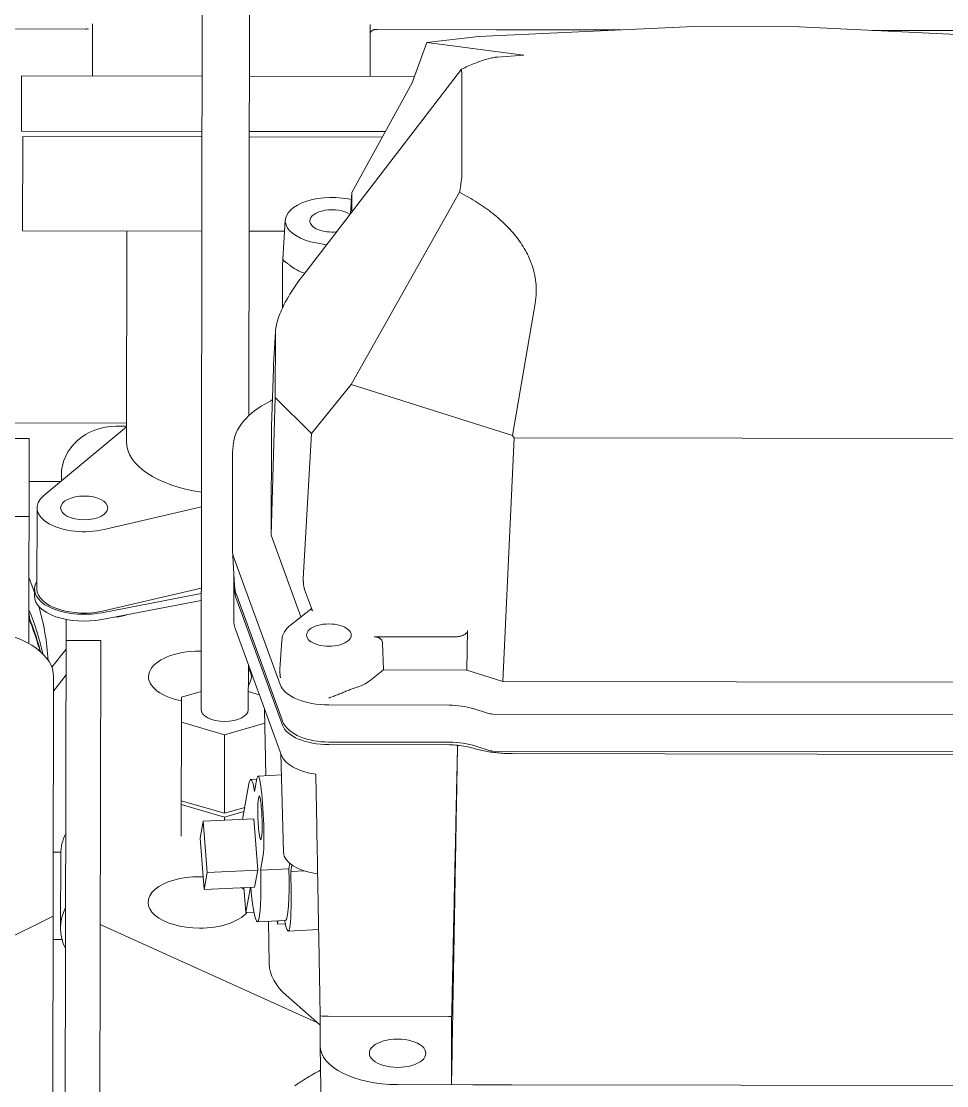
# Model space of a CAD drawing. Extents: x 766778 to 845620, y 133762 to 209800.
# Drawn here: x 785835.6 to 786022.2, y 190970.6 to 191185.2 of the extents above; entities that cross this region are included whole.
import ezdxf

# ---------------------------------------------------------------- set-up
doc = ezdxf.new("R2010")
doc.units = 0
doc.header["$MEASUREMENT"] = 0
doc.layers.get('0').update_dxf_attribs({"color": 1, "linetype": 'CONTINUOUS'})
doc.layers.add('LA-4748_SHOWN', color=2, linetype='CONTINUOUS', lineweight=53)

# ---------------------------------------------------------------- blocks, each defined once
blk = doc.blocks.new('ENGINE')
at = {"layer": 'LA-4748_SHOWN', "color": 252, "lineweight": 5}
for p, q in [((944822.91, 205739.84), (944823.71, 205892.19)), ((944832.74, 205799.05), (944833.23, 205892.14)), ((944800.07, 205877.13), (944773.15, 205877.28)), ((944800.71, 205877.1), (944773.15, 205877.25)), ((944800.07, 205877.13), (944800.09, 205877.13)), ((944800.09, 205877.13), (944800.11, 205877.13)), ((944800.11, 205877.13), (944800.12, 205877.13)), ((944800.12, 205877.13), (944800.13, 205877.13)), ((944800.13, 205877.13), (944800.14, 205877.13)), ((944800.14, 205877.13), (944800.15, 205877.13)), ((944800.15, 205877.13), (944800.17, 205877.13)), ((944800.17, 205877.13), (944800.18, 205877.13)), ((944800.18, 205877.13), (944800.19, 205877.13)), ((944800.19, 205877.13), (944800.21, 205877.13)), ((944800.21, 205877.13), (944800.22, 205877.13)), ((944800.22, 205877.13), (944800.23, 205877.13)), ((944800.23, 205877.13), (944800.25, 205877.13)), ((944800.25, 205877.13), (944800.27, 205877.13)), ((944800.27, 205877.13), (944800.3, 205877.14)), ((944800.3, 205877.14), (944800.32, 205877.14)), ((944800.32, 205877.14), (944800.35, 205877.14)), ((944800.35, 205877.14), (944800.37, 205877.14)), ((944800.37, 205877.14), (944800.4, 205877.14)), ((944800.4, 205877.14), (944800.42, 205877.14)), ((944800.42, 205877.14), (944800.45, 205877.14)), ((944800.45, 205877.14), (944800.48, 205877.14)), ((944800.48, 205877.14), (944800.5, 205877.14)), ((944801.44, 205867.65), (944801.5, 205878.15)), ((944857.44, 205867.35), (944857.5, 205877.85)), ((944857.53, 205876.26), (944857.49, 205876.2)), ((944857.58, 205876.32), (944857.53, 205876.26)), ((944857.62, 205876.37), (944857.58, 205876.32)), ((944857.67, 205876.42), (944857.62, 205876.37)), ((944857.72, 205876.47), (944857.67, 205876.42)), ((944857.77, 205876.51), (944857.72, 205876.47)), ((944857.81, 205876.55), (944857.77, 205876.51)), ((944857.86, 205876.59), (944857.81, 205876.55)), ((944857.91, 205876.62), (944857.86, 205876.59)), ((944857.96, 205876.66), (944857.91, 205876.62)), ((944858.01, 205876.68), (944857.96, 205876.66)), ((944858.05, 205876.71), (944858.01, 205876.68)), ((944858.1, 205876.73), (944858.05, 205876.71)), ((944858.15, 205876.75), (944858.1, 205876.73)), ((944858.19, 205876.77), (944858.15, 205876.75)), ((944858.23, 205876.79), (944858.19, 205876.77)), ((944858.27, 205876.8), (944858.23, 205876.79)), ((944858.31, 205876.81), (944858.27, 205876.8)), ((944907.47, 205876.54), (944858.28, 205876.8)), ((944858.35, 205876.82), (944858.31, 205876.81)), ((944858.38, 205876.82), (944858.35, 205876.82)), ((944858.41, 205876.83), (944858.38, 205876.82)), ((944858.44, 205876.83), (944858.41, 205876.83)), ((944858.46, 205876.83), (944858.44, 205876.83)), ((944858.48, 205876.83), (944858.46, 205876.83)), ((944858.48, 205876.83), (944858.51, 205876.83)), ((944858.51, 205876.83), (944858.54, 205876.83)), ((944858.54, 205876.83), (944858.57, 205876.83)), ((944858.57, 205876.83), (944858.6, 205876.83)), ((944858.6, 205876.83), (944858.63, 205876.83)), ((944858.63, 205876.83), (944858.66, 205876.83)), ((944858.66, 205876.83), (944858.69, 205876.83)), ((944858.69, 205876.83), (944858.71, 205876.83)), ((944858.71, 205876.83), (944858.73, 205876.83)), ((944858.73, 205876.83), (944858.75, 205876.83)), ((944858.75, 205876.83), (944858.77, 205876.83)), ((944858.77, 205876.83), (944858.78, 205876.83)), ((944858.78, 205876.83), (944858.79, 205876.83)), ((944858.79, 205876.83), (944858.8, 205876.83)), ((944858.8, 205876.83), (944858.81, 205876.83)), ((944858.81, 205876.83), (944858.82, 205876.83)), ((944858.82, 205876.83), (944858.83, 205876.83)), ((944858.83, 205876.83), (944858.84, 205876.82)), ((944858.84, 205876.82), (944858.85, 205876.82)), ((944858.85, 205876.82), (944858.86, 205876.82)), ((944858.86, 205876.82), (944858.87, 205876.82)), ((944858.87, 205876.82), (944858.88, 205876.82)), ((944858.88, 205876.82), (944858.9, 205876.82)), ((944858.9, 205876.82), (944858.91, 205876.82)), ((944908.02, 205876.57), (944858.91, 205876.82)), ((944879.32, 205875.37), (944922.75, 205877.18)), ((944922.75, 205877.18), (944944.05, 205877.07)), ((944944.05, 205877.07), (944987.46, 205874.8)), ((945033.63, 205875.91), (944958.77, 205876.3)), ((945033.63, 205875.88), (944959.32, 205876.27)), ((944865.91, 205866.04), (944868.91, 205874.18)), ((944868.91, 205874.18), (944879.32, 205875.37)), ((944888.43, 205871.57), (944868.91, 205874.18)), ((944877.81, 205869.63), (944878.12, 205869.76)), ((944878.12, 205869.76), (944878.42, 205869.88)), ((944878.42, 205869.88), (944878.73, 205870)), ((944878.73, 205870), (944879.02, 205870.12)), ((944879.02, 205870.12), (944879.32, 205870.23)), ((944879.32, 205870.23), (944879.6, 205870.33)), ((944879.6, 205870.33), (944879.89, 205870.43)), ((944879.89, 205870.43), (944880.17, 205870.53)), ((944880.17, 205870.53), (944880.44, 205870.62)), ((944880.44, 205870.62), (944880.71, 205870.7)), ((944880.71, 205870.7), (944880.98, 205870.78)), ((944880.98, 205870.78), (944881.24, 205870.85)), ((944881.24, 205870.85), (944881.49, 205870.91)), ((944881.49, 205870.91), (944881.74, 205870.97)), ((944881.74, 205870.97), (944881.98, 205871.02)), ((944881.98, 205871.02), (944882.22, 205871.07)), ((944882.22, 205871.07), (944882.45, 205871.11)), ((944882.45, 205871.11), (944882.68, 205871.14)), ((944882.68, 205871.14), (944882.9, 205871.17)), ((944882.9, 205871.17), (944883.12, 205871.19)), ((944888.43, 205871.57), (944883.12, 205871.19)), ((944787.12, 205856.61), (944787.18, 205867.72)), ((944787.18, 205867.72), (944823.58, 205867.53)), ((944875.87, 205868.75), (944843.72, 205827.25)), ((944875.87, 205868.75), (944876.2, 205868.9)), ((944876.2, 205868.9), (944876.53, 205869.06)), ((944876.53, 205869.06), (944876.85, 205869.21)), ((944876.85, 205869.21), (944877.18, 205869.35)), ((944877.18, 205869.35), (944877.49, 205869.49)), ((944877.49, 205869.49), (944877.81, 205869.63)), ((944833.1, 205867.48), (944866.37, 205867.31)), ((944865.91, 205866.04), (944853.7, 205843.99)), ((944875.87, 205847.92), (944875.97, 205867.22)), ((944787.12, 205856.61), (944823.53, 205856.42)), ((944787.28, 205836.49), (944787.38, 205855.49)), ((944787.38, 205855.49), (944823.52, 205855.3)), ((944833.04, 205855.25), (944859.85, 205855.11)), ((944833.05, 205856.37), (944860.47, 205856.23)), ((944853.42, 205839.76), (944853.7, 205843.99)), ((944853.68, 205840.1), (944853.7, 205843.99)), ((944853.6, 205842.57), (944852.91, 205842.69)), ((944853.39, 205805.3), (944875.41, 205843.95)), ((944875.87, 205843.7), (944875.41, 205843.95)), ((944876.33, 205843.45), (944875.87, 205843.7)), ((944876.77, 205843.2), (944876.33, 205843.45)), ((944877.22, 205842.95), (944876.77, 205843.2)), ((944877.65, 205842.69), (944877.22, 205842.95)), ((944878.08, 205842.43), (944877.65, 205842.69)), ((944878.51, 205842.17), (944878.08, 205842.43)), ((944878.93, 205841.9), (944878.51, 205842.17)), ((944879.34, 205841.63), (944878.93, 205841.9)), ((944879.75, 205841.36), (944879.34, 205841.63)), ((944880.16, 205841.08), (944879.75, 205841.36)), ((944880.55, 205840.8), (944880.16, 205841.08)), ((944880.94, 205840.52), (944880.55, 205840.8)), ((944881.33, 205840.23), (944880.94, 205840.52)), ((944881.71, 205839.94), (944881.33, 205840.23)), ((944882.08, 205839.65), (944881.71, 205839.94)), ((944840.25, 205838.46), (944839.65, 205829.38)), ((944882.45, 205839.35), (944882.08, 205839.65)), ((944882.81, 205839.05), (944882.45, 205839.35)), ((944883.17, 205838.75), (944882.81, 205839.05)), ((944883.52, 205838.44), (944883.17, 205838.75)), ((944883.86, 205838.12), (944883.52, 205838.44)), ((944884.2, 205837.81), (944883.86, 205838.12)), ((944884.53, 205837.49), (944884.2, 205837.81)), ((944787.28, 205836.49), (944823.42, 205836.3)), ((944808.06, 205793.93), (944808.28, 205836.38)), ((944832.94, 205836.25), (944840.1, 205836.21)), ((944884.85, 205837.17), (944884.53, 205837.49)), ((944885.17, 205836.84), (944884.85, 205837.17)), ((944885.48, 205836.51), (944885.17, 205836.84)), ((944885.78, 205836.17), (944885.48, 205836.51)), ((944886.08, 205835.83), (944885.78, 205836.17)), ((944886.37, 205835.49), (944886.08, 205835.83)), ((944886.65, 205835.14), (944886.37, 205835.49)), ((944846.47, 205833.84), (944848.53, 205833.46)), ((944886.92, 205834.79), (944886.65, 205835.14)), ((944887.19, 205834.43), (944886.92, 205834.79)), ((944887.45, 205834.07), (944887.19, 205834.43)), ((944887.7, 205833.7), (944887.45, 205834.07)), ((944887.94, 205833.33), (944887.7, 205833.7)), ((944888.18, 205832.95), (944887.94, 205833.33)), ((944888.41, 205832.57), (944888.18, 205832.95)), ((944888.63, 205832.19), (944888.41, 205832.57)), ((944888.84, 205831.8), (944888.63, 205832.19)), ((944889.04, 205831.4), (944888.84, 205831.8)), ((944889.23, 205831), (944889.04, 205831.4)), ((944839.65, 205829.22), (944839.6, 205820.73)), ((944839.74, 205830.59), (944839.74, 205830.56)), ((944839.74, 205830.56), (944839.75, 205830.52)), ((944839.75, 205830.52), (944839.77, 205830.48)), ((944839.77, 205830.48), (944839.79, 205830.45)), ((944839.79, 205830.45), (944839.82, 205830.41)), ((944839.82, 205830.41), (944839.85, 205830.37)), ((944839.85, 205830.37), (944839.88, 205830.33)), ((944839.88, 205830.33), (944839.92, 205830.29)), ((944839.92, 205830.29), (944839.97, 205830.25)), ((944839.97, 205830.25), (944840.01, 205830.2)), ((944840.01, 205830.2), (944840.07, 205830.15)), ((944840.07, 205830.15), (944840.13, 205830.11)), ((944840.13, 205830.11), (944840.19, 205830.06)), ((944840.19, 205830.06), (944840.26, 205830)), ((944840.26, 205830), (944840.34, 205829.95)), ((944840.34, 205829.95), (944840.41, 205829.89)), ((944840.41, 205829.89), (944840.5, 205829.83)), ((944840.5, 205829.83), (944840.59, 205829.76)), ((944840.59, 205829.76), (944840.68, 205829.69)), ((944840.68, 205829.69), (944840.78, 205829.62)), ((944840.78, 205829.62), (944840.89, 205829.54)), ((944840.89, 205829.54), (944840.99, 205829.45)), ((944840.99, 205829.45), (944841.11, 205829.36)), ((944841.11, 205829.36), (944841.23, 205829.27)), ((944889.41, 205830.59), (944889.23, 205831)), ((944889.58, 205830.18), (944889.41, 205830.59)), ((944889.75, 205829.76), (944889.58, 205830.18)), ((944889.9, 205829.34), (944889.75, 205829.76)), ((944890.04, 205828.91), (944889.9, 205829.34)), ((944843.4, 205826.82), (944843.08, 205826.4)), ((944843.72, 205827.25), (944843.4, 205826.82)), ((944890.18, 205828.47), (944890.04, 205828.91)), ((944890.3, 205828.03), (944890.18, 205828.47)), ((944890.41, 205827.58), (944890.3, 205828.03)), ((944890.51, 205827.12), (944890.41, 205827.58)), ((944890.59, 205826.66), (944890.51, 205827.12)), ((944841.9, 205824.73), (944841.63, 205824.31)), ((944842.18, 205825.14), (944841.9, 205824.73)), ((944842.47, 205825.56), (944842.18, 205825.14)), ((944842.77, 205825.98), (944842.47, 205825.56)), ((944843.08, 205826.4), (944842.77, 205825.98)), ((944890.66, 205826.19), (944890.59, 205826.66)), ((944890.72, 205825.71), (944890.66, 205826.19)), ((944890.76, 205825.21), (944890.72, 205825.71)), ((944890.78, 205824.71), (944890.76, 205825.21)), ((944890.79, 205824.2), (944890.78, 205824.71)), ((944840.63, 205822.69), (944840.41, 205822.3)), ((944840.87, 205823.1), (944840.63, 205822.69)), ((944841.11, 205823.5), (944840.87, 205823.1)), ((944841.36, 205823.91), (944841.11, 205823.5)), ((944841.63, 205824.31), (944841.36, 205823.91)), ((944890.63, 205822.05), (944890.7, 205822.61)), ((944890.7, 205822.61), (944890.75, 205823.15)), ((944890.75, 205823.15), (944890.78, 205823.68)), ((944890.78, 205823.68), (944890.79, 205824.2)), ((944839.6, 205820.73), (944839.42, 205820.34)), ((944839.79, 205821.12), (944839.6, 205820.73)), ((944839.98, 205821.51), (944839.79, 205821.12)), ((944840.19, 205821.9), (944839.98, 205821.51)), ((944840.41, 205822.3), (944840.19, 205821.9)), ((944885.93, 205794.9), (944890.55, 205821.49)), ((944890.55, 205821.49), (944890.63, 205822.05)), ((944838.69, 205818.46), (944838.57, 205818.1)), ((944838.81, 205818.83), (944838.69, 205818.46)), ((944838.95, 205819.21), (944838.81, 205818.83)), ((944839.1, 205819.58), (944838.95, 205819.21)), ((944839.25, 205819.96), (944839.1, 205819.58)), ((944839.42, 205820.34), (944839.25, 205819.96)), ((944838.21, 205816.32), (944838.18, 205815.97)), ((944838.25, 205816.66), (944838.21, 205816.32)), ((944838.31, 205817.02), (944838.25, 205816.66)), ((944838.39, 205817.37), (944838.31, 205817.02)), ((944838.47, 205817.73), (944838.39, 205817.37)), ((944838.57, 205818.1), (944838.47, 205817.73)), ((944838.18, 205815.95), (944837.76, 205809.36)), ((944838.17, 205815.64), (944838.1, 205802.72)), ((944838.18, 205815.97), (944838.17, 205815.64)), ((944837.3, 205796.85), (944837.73, 205808.58)), ((944837.73, 205808.81), (944837.74, 205808.84)), ((944837.73, 205808.75), (944837.73, 205808.81)), ((944837.73, 205808.71), (944837.73, 205808.75)), ((944837.73, 205808.68), (944837.73, 205808.71)), ((944837.73, 205808.58), (944837.73, 205808.68)), ((944837.74, 205809.01), (944837.75, 205809.04)), ((944837.74, 205808.98), (944837.74, 205809.01)), ((944837.74, 205808.88), (944837.74, 205808.98)), ((944837.74, 205808.84), (944837.74, 205808.88)), ((944837.75, 205809.2), (944837.76, 205809.23)), ((944837.75, 205809.14), (944837.75, 205809.2)), ((944837.75, 205809.07), (944837.75, 205809.14)), ((944837.75, 205809.04), (944837.75, 205809.07)), ((944837.76, 205809.3), (944837.76, 205809.36)), ((944837.76, 205809.27), (944837.76, 205809.3)), ((944837.76, 205809.23), (944837.76, 205809.27)), ((944853.39, 205805.3), (944845.35, 205795.44)), ((944885.93, 205794.9), (944853.39, 205805.3)), ((944835.99, 205801.38), (944835.26, 205800.95)), ((944836.75, 205801.79), (944835.99, 205801.38)), ((944837.14, 205802), (944836.75, 205801.79)), ((944837.49, 205802.22), (944837.14, 205802)), ((944837.18, 205774.98), (944838.1, 205802.72)), ((944845.35, 205795.44), (944838.1, 205802.72)), ((944832.72, 205799.03), (944832.19, 205798.51)), ((944833.3, 205799.54), (944832.72, 205799.03)), ((944833.92, 205800.03), (944833.3, 205799.54)), ((944834.57, 205800.5), (944833.92, 205800.03)), ((944835.26, 205800.95), (944834.57, 205800.5)), ((944772.74, 205797.85), (944808.08, 205797.65)), ((944791.37, 205783.11), (944808.07, 205796.9)), ((944808.07, 205797.01), (944805.96, 205797.02)), ((944830.85, 205796.81), (944830.49, 205796.22)), ((944831.25, 205797.4), (944830.85, 205796.81)), ((944831.69, 205797.96), (944831.25, 205797.4)), ((944832.19, 205798.51), (944831.69, 205797.96)), ((944837.3, 205796.85), (944837.18, 205774.98)), ((944772.72, 205794.69), (944788.46, 205794.61)), ((944788.24, 205753.26), (944788.46, 205794.61)), ((944829.95, 205794.97), (944829.76, 205794.33)), ((944830.19, 205795.6), (944829.95, 205794.97)), ((944830.49, 205796.22), (944830.19, 205795.6)), ((944843.62, 205766.16), (944845.35, 205795.44)), ((944885.93, 205794.9), (944886.26, 205794.42)), ((944829.55, 205793.01), (944829.46, 205791.65)), ((944829.62, 205793.67), (944829.55, 205793.01)), ((944829.76, 205794.33), (944829.62, 205793.67)), ((944883.76, 205745.32), (944886.26, 205794.42)), ((944886.26, 205794.42), (944979.66, 205793.93)), ((944829.45, 205791.28), (944829.35, 205772.28)), ((944794.91, 205787.19), (944794.91, 205786.03)), ((944794.78, 205785.92), (944788.41, 205785.96)), ((944789.9, 205764.24), (944789.99, 205780.63)), ((944823.13, 205780.75), (944803.49, 205776.21)), ((944788.38, 205778.9), (944780.88, 205778.94)), ((944843.1, 205758.45), (944837.18, 205774.98)), ((944829.74, 205764.92), (944829.35, 205771.91)), ((944829.74, 205770.06), (944838.87, 205744.82)), ((944829.63, 205766.9), (944829.58, 205757.99)), ((944829.74, 205764.92), (944829.79, 205764.38)), ((944843.62, 205766.04), (944843.62, 205766.16)), ((944843.62, 205765.92), (944843.62, 205766.04)), ((944843.62, 205765.81), (944843.62, 205765.92)), ((944843.62, 205765.7), (944843.62, 205765.81)), ((944843.62, 205765.6), (944843.62, 205765.7)), ((944843.63, 205765.5), (944843.62, 205765.6)), ((944843.63, 205765.4), (944843.63, 205765.5)), ((944843.64, 205765.3), (944843.63, 205765.4)), ((944843.65, 205765.2), (944843.64, 205765.3)), ((944843.66, 205765.11), (944843.65, 205765.2)), ((944843.67, 205765.02), (944843.66, 205765.11)), ((944843.68, 205764.92), (944843.67, 205765.02)), ((944843.69, 205764.83), (944843.68, 205764.92)), ((944843.7, 205764.74), (944843.69, 205764.83)), ((944843.72, 205764.66), (944843.7, 205764.74)), ((944843.73, 205764.57), (944843.72, 205764.66)), ((944843.75, 205764.49), (944843.73, 205764.57)), ((944789.39, 205762.86), (944789.4, 205764.24)), ((944823.04, 205763.22), (944802.95, 205759.45)), ((944823.04, 205764.35), (944803.4, 205759.82)), ((944829.79, 205764.38), (944829.88, 205763.84)), ((944829.8, 205764.3), (944829.8, 205764.05)), ((944829.88, 205763.84), (944830.01, 205763.31)), ((944830.01, 205763.31), (944830.18, 205762.79)), ((944839.31, 205737.55), (944830.18, 205762.79)), ((944843.77, 205764.41), (944843.75, 205764.49)), ((944843.78, 205764.33), (944843.77, 205764.41)), ((944843.8, 205764.25), (944843.78, 205764.33)), ((944843.82, 205764.17), (944843.8, 205764.25)), ((944843.84, 205764.1), (944843.82, 205764.17)), ((944843.87, 205764.02), (944843.84, 205764.1)), ((944843.89, 205763.95), (944843.87, 205764.02)), ((944843.89, 205763.95), (944845.43, 205759.67)), ((944802.94, 205758.07), (944823.03, 205761.84)), ((944830.18, 205761.88), (944839.31, 205736.64)), ((944841.03, 205756.82), (944845.11, 205760.04)), ((944845.12, 205760.03), (944845.13, 205760.04)), ((944845.13, 205760.04), (944845.14, 205760.05)), ((944845.14, 205760.05), (944845.15, 205760.05)), ((944845.15, 205760.05), (944845.16, 205760.05)), ((944845.16, 205760.05), (944845.17, 205760.05)), ((944845.17, 205760.05), (944845.18, 205760.05)), ((944845.18, 205760.05), (944845.2, 205760.05)), ((944845.2, 205760.05), (944845.21, 205760.04)), ((944845.21, 205760.04), (944845.22, 205760.04)), ((944845.22, 205760.04), (944845.23, 205760.03)), ((944845.23, 205760.03), (944845.25, 205760.02)), ((944845.25, 205760.02), (944845.26, 205760)), ((944845.26, 205760), (944845.27, 205759.99)), ((944845.27, 205759.99), (944845.28, 205759.97)), ((944845.28, 205759.97), (944845.3, 205759.95)), ((944845.3, 205759.95), (944845.31, 205759.93)), ((944845.31, 205759.93), (944845.32, 205759.9)), ((944845.32, 205759.9), (944845.34, 205759.88)), ((944845.34, 205759.88), (944845.35, 205759.85)), ((944845.35, 205759.85), (944845.37, 205759.82)), ((944845.37, 205759.82), (944845.38, 205759.78)), ((944845.38, 205759.78), (944845.4, 205759.75)), ((944845.4, 205759.75), (944845.41, 205759.71)), ((944845.41, 205759.71), (944845.43, 205759.67)), ((944795.1, 205630.88), (944795.77, 205758.11)), ((944840.35, 205756.19), (944840.06, 205755.84)), ((944840.68, 205756.51), (944840.35, 205756.19)), ((944841.03, 205756.82), (944840.68, 205756.51)), ((944795.75, 205753.86), (944802.75, 205753.82)), ((944829.97, 205755.8), (944839.1, 205730.56)), ((944839.29, 205754.19), (944839.23, 205753.73)), ((944839.41, 205754.64), (944839.29, 205754.19)), ((944839.58, 205755.06), (944839.41, 205754.64)), ((944839.8, 205755.46), (944839.58, 205755.06)), ((944840.06, 205755.84), (944839.8, 205755.46)), ((944857.84, 205754.42), (944857.97, 205754.41)), ((944857.84, 205754.42), (944874, 205754.33)), ((944857.97, 205754.41), (944858.09, 205754.41)), ((944858.09, 205754.41), (944858.2, 205754.39)), ((944858.2, 205754.39), (944858.31, 205754.37)), ((944858.31, 205754.37), (944858.41, 205754.35)), ((944858.41, 205754.35), (944858.51, 205754.32)), ((944858.51, 205754.32), (944858.61, 205754.28)), ((944858.61, 205754.28), (944858.69, 205754.25)), ((944858.69, 205754.25), (944858.78, 205754.21)), ((944858.78, 205754.21), (944858.86, 205754.16)), ((944858.86, 205754.16), (944858.94, 205754.12)), ((944858.94, 205754.12), (944859.02, 205754.07)), ((944859.02, 205754.07), (944859.09, 205754.01)), ((944859.09, 205754.01), (944859.16, 205753.96)), ((944859.16, 205753.96), (944859.22, 205753.9)), ((944859.22, 205753.9), (944859.28, 205753.84)), ((944859.28, 205753.84), (944859.34, 205753.77)), ((944874.17, 205754.33), (944874, 205754.33)), ((944874.34, 205754.34), (944874.17, 205754.33)), ((944874.49, 205754.35), (944874.34, 205754.34)), ((944874.65, 205754.36), (944874.49, 205754.35)), ((944874.8, 205754.38), (944874.65, 205754.36)), ((944874.95, 205754.4), (944874.8, 205754.38)), ((944875.09, 205754.43), (944874.95, 205754.4)), ((944875.23, 205754.46), (944875.09, 205754.43)), ((944875.36, 205754.49), (944875.23, 205754.46)), ((944875.49, 205754.53), (944875.36, 205754.49)), ((944875.61, 205754.57), (944875.49, 205754.53)), ((944875.73, 205754.61), (944875.61, 205754.57)), ((944875.85, 205754.66), (944875.73, 205754.61)), ((944875.96, 205754.72), (944875.85, 205754.66)), ((944876.07, 205754.77), (944875.96, 205754.72)), ((944876.17, 205754.83), (944876.07, 205754.77)), ((944876.27, 205754.9), (944876.17, 205754.83)), ((944876.36, 205754.97), (944876.27, 205754.9)), ((944876.45, 205755.04), (944876.36, 205754.97)), ((944876.53, 205755.13), (944876.45, 205755.04)), ((944876.71, 205755.59), (944876.53, 205747.63)), ((944876.6, 205755.22), (944876.53, 205755.13)), ((944876.66, 205755.32), (944876.6, 205755.22)), ((944876.69, 205755.45), (944876.66, 205755.32)), ((944876.71, 205755.59), (944876.69, 205755.45)), ((944792.87, 205748.48), (944795.74, 205752.15)), ((944801.76, 205566.65), (944802.75, 205753.82)), ((944839.23, 205753.73), (944838.85, 205747.91)), ((944859.34, 205753.77), (944859.39, 205753.7)), ((944859.39, 205753.7), (944859.44, 205753.62)), ((944859.44, 205753.62), (944859.48, 205753.54)), ((944859.48, 205753.54), (944859.51, 205753.45)), ((944859.51, 205753.45), (944859.53, 205753.35)), ((944859.53, 205753.35), (944859.55, 205753.25)), ((944859.55, 205753.25), (944859.56, 205753.14)), ((944859.7, 205747.72), (944859.56, 205753.14)), ((944832.48, 205748.86), (944832.43, 205739.79)), ((944838.84, 205747.73), (944838.83, 205747.65)), ((944838.83, 205747.65), (944838.83, 205747.58)), ((944838.83, 205747.58), (944838.83, 205747.51)), ((944838.83, 205747.51), (944838.83, 205747.44)), ((944838.83, 205747.44), (944838.83, 205747.37)), ((944838.85, 205747.94), (944838.84, 205747.87)), ((944838.84, 205747.87), (944838.84, 205747.8)), ((944838.84, 205747.8), (944838.84, 205747.73)), ((944857.04, 205745.62), (944859.7, 205747.72)), ((944859.7, 205747.72), (944876.53, 205747.63)), ((944883.76, 205745.32), (944876.53, 205747.63)), ((944792.15, 205546.06), (944793.21, 205746.62)), ((944793.19, 205743.66), (944795.71, 205746.95)), ((944838.83, 205747.37), (944838.83, 205747.29)), ((944838.83, 205747.29), (944838.84, 205747.22)), ((944838.84, 205747.22), (944838.84, 205747.15)), ((944838.84, 205747.15), (944838.84, 205747.08)), ((944838.84, 205747.08), (944838.85, 205747)), ((944838.85, 205747), (944838.86, 205746.93)), ((944838.86, 205746.93), (944838.86, 205746.86)), ((944838.86, 205746.86), (944838.87, 205746.78)), ((944838.87, 205746.78), (944838.88, 205746.71)), ((944838.88, 205746.71), (944838.89, 205746.64)), ((944838.89, 205746.64), (944838.9, 205746.56)), ((944838.9, 205746.56), (944838.91, 205746.49)), ((944838.91, 205746.49), (944838.92, 205746.42)), ((944838.92, 205746.42), (944838.93, 205746.34)), ((944838.93, 205746.34), (944838.94, 205746.27)), ((944838.94, 205746.27), (944838.95, 205746.2)), ((944981.64, 205744.8), (944883.76, 205745.32)), ((944822.93, 205743.5), (944818.96, 205742.38)), ((944834.67, 205742.8), (944832.45, 205743.45)), ((944851.28, 205743.08), (944851.5, 205743.17)), ((944851.5, 205743.17), (944851.71, 205743.26)), ((944851.71, 205743.26), (944851.92, 205743.35)), ((944851.92, 205743.35), (944852.14, 205743.43)), ((944852.14, 205743.43), (944852.35, 205743.52)), ((944852.35, 205743.52), (944852.56, 205743.6)), ((944852.56, 205743.6), (944852.77, 205743.68)), ((944852.77, 205743.68), (944852.98, 205743.76)), ((944852.98, 205743.76), (944853.18, 205743.84)), ((944853.18, 205743.84), (944853.39, 205743.91)), ((944853.39, 205743.91), (944853.59, 205743.98)), ((944853.59, 205743.98), (944853.79, 205744.04)), ((944818.81, 205714.36), (944818.96, 205742.38)), ((944848.68, 205742.09), (944848.9, 205742.16)), ((944848.9, 205742.16), (944849.12, 205742.24)), ((944849.12, 205742.24), (944849.34, 205742.32)), ((944849.34, 205742.32), (944849.55, 205742.4)), ((944849.55, 205742.4), (944849.77, 205742.48)), ((944849.77, 205742.48), (944849.99, 205742.56)), ((944849.99, 205742.56), (944850.2, 205742.65)), ((944850.2, 205742.65), (944850.42, 205742.73)), ((944850.42, 205742.73), (944850.64, 205742.82)), ((944850.64, 205742.82), (944850.85, 205742.91)), ((944850.85, 205742.91), (944851.07, 205743)), ((944851.07, 205743), (944851.28, 205743.08)), ((944835.94, 205726.48), (944835.74, 205739.85)), ((944848.68, 205740.68), (944872.98, 205740.55)), ((944877.76, 205739.84), (944880.65, 205738.91)), ((944818.93, 205737.34), (944827.65, 205734.77)), ((944827.65, 205734.77), (944835.78, 205737.08)), ((944839.31, 205737.55), (944839.42, 205737.27)), ((944839.42, 205737.27), (944839.56, 205737)), ((944839.56, 205737), (944839.71, 205736.74)), ((944839.71, 205736.74), (944839.88, 205736.5)), ((944881.71, 205738.75), (944983.62, 205738.22)), ((944827.56, 205718.93), (944827.65, 205734.77)), ((944839.88, 205736.5), (944840.26, 205736.03)), ((944840.26, 205736.03), (944840.7, 205735.61)), ((944840.7, 205735.61), (944841.19, 205735.23)), ((944841.19, 205735.23), (944841.72, 205734.88)), ((944841.72, 205734.88), (944842.29, 205734.57)), ((944842.29, 205734.57), (944842.9, 205734.29)), ((944842.9, 205734.29), (944843.54, 205734.04)), ((944843.54, 205734.04), (944844.21, 205733.83)), ((944844.21, 205733.83), (944844.91, 205733.64)), ((944844.91, 205733.64), (944845.62, 205733.49)), ((944845.62, 205733.49), (944846.36, 205733.37)), ((944846.36, 205733.37), (944847.11, 205733.28)), ((944847.11, 205733.28), (944847.87, 205733.23)), ((944847.87, 205733.23), (944848.64, 205733.21)), ((944872.94, 205733.08), (944848.64, 205733.21)), ((944848.64, 205732.7), (944872.94, 205732.57)), ((944872.94, 205733.08), (944873.65, 205733.07)), ((944873.65, 205733.07), (944874.36, 205733.02)), ((944874.36, 205733.02), (944875.06, 205732.96)), ((944874.6, 205732.49), (944874.59, 205732.04)), ((944874.6, 205732.44), (944874.59, 205731.96)), ((944874.6, 205732.49), (944874.6, 205732.44)), ((944875.06, 205732.96), (944875.74, 205732.87)), ((944875.74, 205732.87), (944876.41, 205732.76)), ((944876.41, 205732.76), (944877.07, 205732.62)), ((944877.07, 205732.62), (944877.69, 205732.46)), ((944877.69, 205732.46), (944878.29, 205732.29)), ((944839.45, 205711.01), (944838.96, 205730.96)), ((944874.55, 205730.23), (944874.54, 205729.78)), ((944874.56, 205730.68), (944874.55, 205730.23)), ((944874.56, 205730.5), (944874.55, 205730.01)), ((944874.57, 205731.13), (944874.56, 205730.68)), ((944874.57, 205730.98), (944874.56, 205730.5)), ((944874.58, 205731.58), (944874.57, 205731.13)), ((944874.58, 205731.47), (944874.57, 205730.98)), ((944874.59, 205732.04), (944874.58, 205731.58)), ((944874.59, 205731.96), (944874.58, 205731.47)), ((944878.1, 205731.76), (944877.8, 205731.85)), ((944878.4, 205731.68), (944878.1, 205731.76)), ((944881.18, 205731.36), (944878.29, 205732.29)), ((944878.71, 205731.6), (944878.4, 205731.68)), ((944879.02, 205731.52), (944878.71, 205731.6)), ((944879.33, 205731.45), (944879.02, 205731.52)), ((944879.65, 205731.38), (944879.33, 205731.45)), ((944879.97, 205731.31), (944879.65, 205731.38)), ((944880.29, 205731.25), (944879.97, 205731.31)), ((944880.61, 205731.19), (944880.29, 205731.25)), ((944880.94, 205731.14), (944880.61, 205731.19)), ((944881.26, 205731.09), (944880.94, 205731.14)), ((944881.44, 205731.3), (944881.18, 205731.36)), ((944881.59, 205731.04), (944881.26, 205731.09)), ((944881.67, 205731.29), (944881.44, 205731.3)), ((944881.93, 205731), (944881.59, 205731.04)), ((944983.58, 205730.75), (944881.67, 205731.29)), ((944882.26, 205730.96), (944881.93, 205731)), ((944882.59, 205730.92), (944882.26, 205730.96)), ((944882.93, 205730.89), (944882.59, 205730.92)), ((944883.26, 205730.86), (944882.93, 205730.89)), ((944883.6, 205730.83), (944883.26, 205730.86)), ((944883.93, 205730.81), (944883.6, 205730.83)), ((944884.27, 205730.79), (944883.93, 205730.81)), ((944884.61, 205730.78), (944884.27, 205730.79)), ((944884.95, 205730.77), (944884.61, 205730.78)), ((944885.29, 205730.76), (944884.95, 205730.77)), ((944885.63, 205730.75), (944885.29, 205730.76)), ((944885.63, 205730.75), (944979.62, 205730.26)), ((944874.5, 205728.43), (944874.49, 205727.98)), ((944874.51, 205728.88), (944874.5, 205728.43)), ((944874.53, 205729.33), (944874.51, 205728.88)), ((944874.52, 205728.55), (944874.51, 205728.06)), ((944874.53, 205729.03), (944874.52, 205728.55)), ((944874.54, 205729.78), (944874.53, 205729.33)), ((944874.54, 205729.52), (944874.53, 205729.03)), ((944874.55, 205730.01), (944874.54, 205729.52)), ((944839.06, 205726.61), (944834.36, 205726.41)), ((944846.02, 205726.3), (944846.02, 205726.74)), ((944846.03, 205725.87), (944846.02, 205726.3)), ((944874.45, 205726.18), (944874.43, 205725.73)), ((944874.46, 205726.63), (944874.45, 205726.18)), ((944874.47, 205727.08), (944874.46, 205726.63)), ((944874.47, 205726.1), (944874.46, 205725.61)), ((944874.48, 205727.53), (944874.47, 205727.08)), ((944874.48, 205726.59), (944874.47, 205726.1)), ((944874.49, 205727.98), (944874.48, 205727.53)), ((944874.49, 205727.08), (944874.48, 205726.59)), ((944874.5, 205727.57), (944874.49, 205727.08)), ((944874.51, 205728.06), (944874.5, 205727.57)), ((944832.52, 205724.82), (944831.21, 205717.68)), ((944834.11, 205725.75), (944832.89, 205725.7)), ((944834.14, 205725.89), (944833.66, 205723.29)), ((944846.03, 205725.44), (944846.03, 205725.87)), ((944846.04, 205725.01), (944846.03, 205725.44)), ((944846.05, 205724.58), (944846.04, 205725.01)), ((944846.05, 205724.15), (944846.05, 205724.58)), ((944846.06, 205723.71), (944846.05, 205724.15)), ((944874.39, 205723.93), (944874.38, 205723.48)), ((944874.4, 205724.38), (944874.39, 205723.93)), ((944874.41, 205724.83), (944874.4, 205724.38)), ((944874.42, 205725.28), (944874.41, 205724.83)), ((944874.43, 205725.73), (944874.42, 205725.28)), ((944874.43, 205724.15), (944874.42, 205723.66)), ((944874.44, 205724.64), (944874.43, 205724.15)), ((944874.45, 205725.13), (944874.44, 205724.64)), ((944874.46, 205725.61), (944874.45, 205725.13)), ((944834.37, 205721.47), (944834.5, 205722.14)), ((944846.07, 205723.28), (944846.06, 205723.71)), ((944846.07, 205722.85), (944846.07, 205723.28)), ((944846.08, 205722.42), (944846.07, 205722.85)), ((944846.08, 205721.98), (944846.08, 205722.42)), ((944846.09, 205721.55), (944846.08, 205721.98)), ((944874.33, 205721.69), (944874.32, 205721.24)), ((944874.34, 205722.14), (944874.33, 205721.69)), ((944874.36, 205722.59), (944874.34, 205722.14)), ((944874.37, 205723.04), (944874.36, 205722.59)), ((944874.38, 205723.48), (944874.37, 205723.04)), ((944874.38, 205721.7), (944874.37, 205721.2)), ((944874.39, 205722.19), (944874.38, 205721.7)), ((944874.4, 205722.68), (944874.39, 205722.19)), ((944874.41, 205723.17), (944874.4, 205722.68)), ((944874.42, 205723.66), (944874.41, 205723.17)), ((944818.84, 205720.71), (944827.56, 205718.15)), ((944818.85, 205721.49), (944827.56, 205718.93)), ((944827.56, 205718.93), (944831.65, 205720.08)), ((944846.1, 205721.12), (944846.09, 205721.55)), ((944846.1, 205720.68), (944846.1, 205721.12)), ((944846.11, 205720.25), (944846.1, 205720.68)), ((944846.12, 205719.81), (944846.11, 205720.25)), ((944846.12, 205719.38), (944846.12, 205719.81)), ((944874.29, 205719.9), (944874.28, 205719.45)), ((944874.3, 205720.35), (944874.29, 205719.9)), ((944874.31, 205720.8), (944874.3, 205720.35)), ((944874.32, 205721.24), (944874.31, 205720.8)), ((944874.34, 205719.73), (944874.33, 205719.24)), ((944874.35, 205720.22), (944874.34, 205719.73)), ((944874.36, 205720.71), (944874.35, 205720.22)), ((944874.37, 205721.2), (944874.36, 205720.71)), ((944833.48, 205717.78), (944823.26, 205717.34)), ((944827.56, 205718.15), (944831.5, 205719.26)), ((944827.56, 205717.52), (944827.56, 205718.15)), ((944834.23, 205707.46), (944833.48, 205717.78)), ((944846.13, 205718.94), (944846.12, 205719.38)), ((944846.14, 205718.51), (944846.13, 205718.94)), ((944846.14, 205718.07), (944846.14, 205718.51)), ((944846.15, 205717.64), (944846.14, 205718.07)), ((944846.15, 205717.2), (944846.15, 205717.64)), ((944874.23, 205717.67), (944874.22, 205717.22)), ((944874.24, 205718.11), (944874.23, 205717.67)), ((944874.25, 205718.56), (944874.24, 205718.11)), ((944874.27, 205719.01), (944874.25, 205718.56)), ((944874.28, 205719.45), (944874.27, 205719.01)), ((944874.29, 205717.76), (944874.28, 205717.27)), ((944874.3, 205718.26), (944874.29, 205717.76)), ((944874.31, 205718.75), (944874.3, 205718.26)), ((944874.33, 205719.24), (944874.31, 205718.75)), ((944823.26, 205717.34), (944822.63, 205713.89)), ((944824.02, 205707.02), (944823.26, 205717.34)), ((944846.16, 205716.77), (944846.15, 205717.2)), ((944846.17, 205716.33), (944846.16, 205716.77)), ((944846.17, 205715.89), (944846.17, 205716.33)), ((944846.18, 205715.46), (944846.17, 205715.89)), ((944846.19, 205715.02), (944846.18, 205715.46)), ((944874.18, 205715.44), (944874.17, 205714.99)), ((944874.19, 205715.88), (944874.18, 205715.44)), ((944874.2, 205716.33), (944874.19, 205715.88)), ((944874.21, 205716.78), (944874.2, 205716.33)), ((944874.22, 205717.22), (944874.21, 205716.78)), ((944874.24, 205715.3), (944874.23, 205714.81)), ((944874.25, 205715.79), (944874.24, 205715.3)), ((944874.26, 205716.29), (944874.25, 205715.79)), ((944874.27, 205716.78), (944874.26, 205716.29)), ((944874.28, 205717.27), (944874.27, 205716.78)), ((944822.63, 205713.89), (944823.39, 205703.58)), ((944835.06, 205714.45), (944834.94, 205713.78)), ((944846.19, 205714.58), (944846.19, 205715.02)), ((944846.2, 205714.15), (944846.19, 205714.58)), ((944846.2, 205713.71), (944846.2, 205714.15)), ((944846.21, 205713.27), (944846.2, 205713.71)), ((944846.22, 205712.83), (944846.21, 205713.27)), ((944874.12, 205713.21), (944874.11, 205712.77)), ((944874.13, 205713.66), (944874.12, 205713.21)), ((944874.14, 205714.1), (944874.13, 205713.66)), ((944874.15, 205714.55), (944874.14, 205714.1)), ((944874.17, 205714.99), (944874.15, 205714.55)), ((944874.2, 205713.33), (944874.19, 205712.83)), ((944874.21, 205713.82), (944874.2, 205713.33)), ((944874.22, 205714.31), (944874.21, 205713.82)), ((944874.23, 205714.81), (944874.22, 205714.31)), ((944794.52, 205711.23), (944793.02, 205711.23)), ((944846.22, 205712.4), (944846.22, 205712.83)), ((944846.23, 205711.96), (944846.22, 205712.4)), ((944846.24, 205711.52), (944846.23, 205711.96)), ((944846.24, 205711.08), (944846.24, 205711.52)), ((944846.25, 205710.64), (944846.24, 205711.08)), ((944874.06, 205710.99), (944874.05, 205710.55)), ((944874.08, 205711.44), (944874.06, 205710.99)), ((944874.09, 205711.88), (944874.08, 205711.44)), ((944874.1, 205712.33), (944874.09, 205711.88)), ((944874.11, 205712.77), (944874.1, 205712.33)), ((944874.16, 205711.35), (944874.15, 205710.86)), ((944874.17, 205711.84), (944874.16, 205711.35)), ((944874.18, 205712.34), (944874.17, 205711.84)), ((944874.19, 205712.83), (944874.18, 205712.34)), ((944794.51, 205710.79), (944794.43, 205695.89)), ((944834.82, 205707.43), (944835.3, 205710.03)), ((944846.26, 205710.2), (944846.25, 205710.64)), ((944846.26, 205709.76), (944846.26, 205710.2)), ((944846.27, 205709.32), (944846.26, 205709.76)), ((944846.28, 205708.88), (944846.27, 205709.32)), ((944846.28, 205708.44), (944846.28, 205708.88)), ((944874.01, 205708.78), (944874, 205708.34)), ((944874.02, 205709.22), (944874.01, 205708.78)), ((944874.03, 205709.66), (944874.02, 205709.22)), ((944874.04, 205710.11), (944874.03, 205709.66)), ((944874.05, 205710.55), (944874.04, 205710.11)), ((944874.11, 205708.87), (944874.1, 205708.38)), ((944874.12, 205709.37), (944874.11, 205708.87)), ((944874.13, 205709.87), (944874.12, 205709.37)), ((944874.14, 205710.36), (944874.13, 205709.87)), ((944874.15, 205710.86), (944874.14, 205710.36)), ((944823.39, 205703.58), (944824.02, 205707.02)), ((944834.23, 205707.46), (944824.02, 205707.02)), ((944833.6, 205704.01), (944834.23, 205707.46)), ((944840.52, 205707.67), (944834.82, 205707.43)), ((944840.52, 205707.67), (944840.72, 205708.76)), ((944840.9, 205707.12), (944841.09, 205708.47)), ((944840.9, 205707.12), (944843.63, 205707.24)), ((944840.94, 205702.66), (944840.9, 205707.12)), ((944846.29, 205708), (944846.28, 205708.44)), ((944846.29, 205707.56), (944846.29, 205708)), ((944846.3, 205707.12), (944846.29, 205707.56)), ((944846.31, 205706.68), (944846.3, 205707.12)), ((944846.31, 205706.24), (944846.31, 205706.68)), ((944873.96, 205707.01), (944873.95, 205706.57)), ((944873.98, 205707.45), (944873.96, 205707.01)), ((944873.99, 205707.89), (944873.98, 205707.45)), ((944874, 205708.34), (944873.99, 205707.89)), ((944874.06, 205706.89), (944874.05, 205706.39)), ((944874.07, 205707.39), (944874.06, 205706.89)), ((944874.08, 205707.88), (944874.07, 205707.39)), ((944874.1, 205708.38), (944874.08, 205707.88)), ((944846.32, 205705.8), (944846.31, 205706.24)), ((944846.33, 205705.36), (944846.32, 205705.8)), ((944846.33, 205704.91), (944846.33, 205705.36)), ((944846.34, 205704.47), (944846.33, 205704.91)), ((944846.35, 205704.03), (944846.34, 205704.47)), ((944873.91, 205704.8), (944873.9, 205704.36)), ((944873.92, 205705.24), (944873.91, 205704.8)), ((944873.93, 205705.68), (944873.92, 205705.24)), ((944873.94, 205706.13), (944873.93, 205705.68)), ((944873.95, 205706.57), (944873.94, 205706.13)), ((944874.02, 205704.9), (944874.01, 205704.41)), ((944874.03, 205705.4), (944874.02, 205704.9)), ((944874.04, 205705.9), (944874.03, 205705.4)), ((944874.05, 205706.39), (944874.04, 205705.9)), ((944833.6, 205704.01), (944823.39, 205703.58)), ((944831.43, 205703.92), (944831.8, 205698.91)), ((944831.8, 205698.91), (944832.73, 205703.98)), ((944840.94, 205702.02), (944840.94, 205702.66)), ((944846.35, 205703.59), (944846.35, 205704.03)), ((944846.36, 205703.14), (944846.35, 205703.59)), ((944846.36, 205702.7), (944846.36, 205703.14)), ((944846.37, 205702.26), (944846.36, 205702.7)), ((944873.85, 205702.6), (944873.84, 205702.16)), ((944873.86, 205703.04), (944873.85, 205702.6)), ((944873.88, 205703.48), (944873.86, 205703.04)), ((944873.89, 205703.92), (944873.88, 205703.48)), ((944873.9, 205704.36), (944873.89, 205703.92)), ((944873.97, 205702.42), (944873.96, 205701.92)), ((944873.98, 205702.91), (944873.97, 205702.42)), ((944873.99, 205703.41), (944873.98, 205702.91)), ((944874, 205703.91), (944873.99, 205703.41)), ((944874.01, 205704.41), (944874, 205703.91)), ((944840.93, 205699.95), (944840.94, 205700.41)), ((944840.94, 205701.44), (944840.94, 205702.02)), ((944840.94, 205700.9), (944840.94, 205701.44)), ((944840.94, 205700.41), (944840.94, 205700.9)), ((944846.38, 205701.81), (944846.37, 205702.26)), ((944846.38, 205701.37), (944846.38, 205701.81)), ((944846.39, 205700.93), (944846.38, 205701.37)), ((944846.4, 205700.48), (944846.39, 205700.93)), ((944846.4, 205700.04), (944846.4, 205700.48)), ((944873.8, 205700.4), (944873.79, 205699.96)), ((944873.81, 205700.84), (944873.8, 205700.4)), ((944873.82, 205701.28), (944873.81, 205700.84)), ((944873.83, 205701.72), (944873.82, 205701.28)), ((944873.84, 205702.16), (944873.83, 205701.72)), ((944873.93, 205700.42), (944873.92, 205699.92)), ((944873.94, 205700.92), (944873.93, 205700.42)), ((944873.95, 205701.42), (944873.94, 205700.92)), ((944873.96, 205701.92), (944873.95, 205701.42)), ((944792.95, 205698.33), (944755.96, 205680.07)), ((944833.43, 205698.98), (944831.8, 205698.91)), ((944840.86, 205697.83), (944840.87, 205698.12)), ((944840.87, 205698.12), (944840.89, 205698.44)), ((944840.89, 205698.44), (944840.9, 205698.79)), ((944840.9, 205698.79), (944840.91, 205699.15)), ((944840.91, 205699.15), (944840.92, 205699.54)), ((944840.92, 205699.54), (944840.93, 205699.95)), ((944846.41, 205699.59), (944846.4, 205700.04)), ((944846.42, 205699.15), (944846.41, 205699.59)), ((944846.42, 205698.7), (944846.42, 205699.15)), ((944846.43, 205698.26), (944846.42, 205698.7)), ((944846.44, 205697.81), (944846.43, 205698.26)), ((944873.74, 205698.2), (944873.73, 205697.76)), ((944873.75, 205698.64), (944873.74, 205698.2)), ((944873.76, 205699.08), (944873.75, 205698.64)), ((944873.78, 205699.52), (944873.76, 205699.08)), ((944873.79, 205699.96), (944873.78, 205699.52)), ((944873.88, 205698.43), (944873.87, 205697.93)), ((944873.9, 205698.92), (944873.88, 205698.43)), ((944873.91, 205699.42), (944873.9, 205698.92)), ((944873.92, 205699.92), (944873.91, 205699.42)), ((944802.44, 205696.62), (944846.06, 205676.71)), ((944839.82, 205697.27), (944834.12, 205697.03)), ((944836.5, 205688.51), (944836.38, 205697.12)), ((944838.12, 205697.2), (944838.18, 205696.56)), ((944838.18, 205696.56), (944838.27, 205697.21)), ((944838.18, 205696.56), (944839.75, 205696.62)), ((944839.62, 205697.26), (944839.67, 205697.01)), ((944839.67, 205697.01), (944839.71, 205696.78)), ((944839.71, 205696.78), (944839.76, 205696.57)), ((944839.76, 205696.57), (944839.8, 205696.38)), ((944839.8, 205696.38), (944839.85, 205696.19)), ((944839.85, 205696.19), (944839.89, 205696.03)), ((944839.89, 205696.03), (944839.93, 205695.88)), ((944840.64, 205695.78), (944840.67, 205695.91)), ((944840.67, 205695.91), (944840.69, 205696.06)), ((944840.69, 205696.06), (944840.72, 205696.23)), ((944840.72, 205696.23), (944840.74, 205696.41)), ((944840.74, 205696.41), (944840.76, 205696.6)), ((944840.76, 205696.6), (944840.78, 205696.82)), ((944840.78, 205696.82), (944840.8, 205697.04)), ((944840.8, 205697.04), (944840.82, 205697.29)), ((944840.82, 205697.29), (944840.84, 205697.55)), ((944840.84, 205697.55), (944840.86, 205697.83)), ((944846.44, 205697.37), (944846.44, 205697.81)), ((944846.45, 205696.92), (944846.44, 205697.37)), ((944846.46, 205696.48), (944846.45, 205696.92)), ((944846.46, 205696.03), (944846.46, 205696.48)), ((944846.47, 205695.58), (944846.46, 205696.03)), ((944873.69, 205696.01), (944873.68, 205695.58)), ((944873.7, 205696.45), (944873.69, 205696.01)), ((944873.71, 205696.89), (944873.7, 205696.45)), ((944873.72, 205697.33), (944873.71, 205696.89)), ((944873.73, 205697.76), (944873.72, 205697.33)), ((944873.83, 205695.93), (944873.82, 205695.43)), ((944873.84, 205696.43), (944873.83, 205695.93)), ((944873.85, 205696.93), (944873.84, 205696.43)), ((944873.86, 205697.43), (944873.85, 205696.93)), ((944873.87, 205697.93), (944873.86, 205697.43)), ((944839.93, 205695.88), (944839.98, 205695.74)), ((944839.98, 205695.74), (944840.02, 205695.62)), ((944840.02, 205695.62), (944840.06, 205695.52)), ((944840.06, 205695.52), (944840.1, 205695.42)), ((944840.1, 205695.42), (944840.13, 205695.35)), ((944840.13, 205695.35), (944840.17, 205695.28)), ((944840.17, 205695.28), (944840.21, 205695.23)), ((944840.21, 205695.23), (944840.24, 205695.19)), ((944840.24, 205695.19), (944840.28, 205695.16)), ((944840.28, 205695.16), (944840.31, 205695.15)), ((944840.31, 205695.15), (944840.35, 205695.14)), ((944846.47, 205695.4), (944840.35, 205695.14)), ((944840.35, 205695.14), (944840.38, 205695.15)), ((944840.38, 205695.15), (944840.41, 205695.17)), ((944840.41, 205695.17), (944840.44, 205695.2)), ((944840.44, 205695.2), (944840.47, 205695.25)), ((944840.47, 205695.25), (944840.51, 205695.3)), ((944840.51, 205695.3), (944840.53, 205695.37)), ((944840.53, 205695.37), (944840.56, 205695.45)), ((944840.56, 205695.45), (944840.59, 205695.55)), ((944840.59, 205695.55), (944840.62, 205695.66)), ((944840.62, 205695.66), (944840.64, 205695.78)), ((944846.47, 205695.14), (944846.47, 205695.58)), ((944846.48, 205694.69), (944846.47, 205695.14)), ((944846.49, 205694.24), (944846.48, 205694.69)), ((944846.49, 205693.8), (944846.49, 205694.24)), ((944846.5, 205693.35), (944846.49, 205693.8)), ((944873.63, 205693.83), (944873.62, 205693.39)), ((944873.64, 205694.26), (944873.63, 205693.83)), ((944873.65, 205694.7), (944873.64, 205694.26)), ((944873.67, 205695.14), (944873.65, 205694.7)), ((944873.68, 205695.58), (944873.67, 205695.14)), ((944873.79, 205693.92), (944873.78, 205693.42)), ((944873.8, 205694.42), (944873.79, 205693.92)), ((944873.81, 205694.92), (944873.8, 205694.42)), ((944873.82, 205695.43), (944873.81, 205694.92)), ((944794.71, 205693.62), (944792.93, 205693.63)), ((944846.51, 205692.9), (944846.5, 205693.35)), ((944846.51, 205692.45), (944846.51, 205692.9)), ((944846.52, 205692), (944846.51, 205692.45)), ((944846.53, 205691.56), (944846.52, 205692)), ((944873.58, 205691.65), (944873.57, 205691.21)), ((944873.59, 205692.08), (944873.58, 205691.65)), ((944873.6, 205692.52), (944873.59, 205692.08)), ((944873.61, 205692.95), (944873.6, 205692.52)), ((944873.62, 205693.39), (944873.61, 205692.95)), ((944873.75, 205691.92), (944873.74, 205691.41)), ((944873.76, 205692.42), (944873.75, 205691.92)), ((944873.77, 205692.92), (944873.76, 205692.42)), ((944873.78, 205693.42), (944873.77, 205692.92)), ((944846.53, 205691.11), (944846.53, 205691.56)), ((944846.54, 205690.66), (944846.53, 205691.11)), ((944846.55, 205690.21), (944846.54, 205690.66)), ((944846.55, 205689.76), (944846.55, 205690.21)), ((944846.56, 205689.31), (944846.55, 205689.76)), ((944873.52, 205689.47), (944873.51, 205689.03)), ((944873.53, 205689.9), (944873.52, 205689.47)), ((944873.55, 205690.34), (944873.53, 205689.9)), ((944873.56, 205690.77), (944873.55, 205690.34)), ((944873.57, 205691.21), (944873.56, 205690.77)), ((944873.7, 205689.91), (944873.69, 205689.41)), ((944873.71, 205690.41), (944873.7, 205689.91)), ((944873.73, 205690.91), (944873.71, 205690.41)), ((944873.74, 205691.41), (944873.73, 205690.91)), ((944846.57, 205688.86), (944846.56, 205689.31)), ((944846.57, 205688.41), (944846.57, 205688.86)), ((944846.58, 205687.96), (944846.57, 205688.41)), ((944846.59, 205687.51), (944846.58, 205687.96)), ((944846.59, 205687.06), (944846.59, 205687.51)), ((944873.48, 205687.73), (944873.47, 205687.3)), ((944873.49, 205688.16), (944873.48, 205687.73)), ((944873.5, 205688.6), (944873.49, 205688.16)), ((944873.51, 205689.03), (944873.5, 205688.6)), ((944873.65, 205687.39), (944873.64, 205686.89)), ((944873.66, 205687.9), (944873.65, 205687.39)), ((944873.67, 205688.4), (944873.66, 205687.9)), ((944873.68, 205688.9), (944873.67, 205688.4)), ((944873.69, 205689.41), (944873.68, 205688.9)), ((944846.6, 205686.61), (944846.59, 205687.06)), ((944846.61, 205686.16), (944846.6, 205686.61)), ((944846.61, 205685.71), (944846.61, 205686.16)), ((944846.62, 205685.25), (944846.61, 205685.71)), ((944846.63, 205684.8), (944846.62, 205685.25)), ((944873.43, 205685.56), (944873.41, 205685.13)), ((944873.44, 205685.99), (944873.43, 205685.56)), ((944873.45, 205686.43), (944873.44, 205685.99)), ((944873.46, 205686.86), (944873.45, 205686.43)), ((944873.47, 205687.3), (944873.46, 205686.86)), ((944873.61, 205685.38), (944873.6, 205684.87)), ((944873.62, 205685.88), (944873.61, 205685.38)), ((944873.63, 205686.39), (944873.62, 205685.88)), ((944873.64, 205686.89), (944873.63, 205686.39)), ((944846.63, 205684.35), (944846.63, 205684.8)), ((944846.64, 205683.9), (944846.63, 205684.35)), ((944846.65, 205683.45), (944846.64, 205683.9)), ((944846.65, 205682.99), (944846.65, 205683.45)), ((944873.37, 205683.4), (944873.36, 205682.96)), ((944873.38, 205683.83), (944873.37, 205683.4)), ((944873.39, 205684.26), (944873.38, 205683.83)), ((944873.4, 205684.69), (944873.39, 205684.26)), ((944873.41, 205685.13), (944873.4, 205684.69)), ((944873.57, 205683.36), (944873.56, 205682.86)), ((944873.58, 205683.87), (944873.57, 205683.36)), ((944873.59, 205684.37), (944873.58, 205683.87)), ((944873.6, 205684.87), (944873.59, 205684.37)), ((944846.55, 205676.27), (944839.86, 205682.22)), ((944846.66, 205682.54), (944846.65, 205682.99)), ((944846.66, 205682.09), (944846.66, 205682.54)), ((944846.67, 205681.63), (944846.66, 205682.09)), ((944846.68, 205681.18), (944846.67, 205681.63)), ((944846.68, 205680.73), (944846.68, 205681.18)), ((944873.32, 205681.24), (944873.31, 205680.8)), ((944873.33, 205681.67), (944873.32, 205681.24)), ((944873.34, 205682.1), (944873.33, 205681.67)), ((944873.35, 205682.53), (944873.34, 205682.1)), ((944873.36, 205682.96), (944873.35, 205682.53)), ((944873.52, 205681.34), (944873.51, 205680.83)), ((944873.53, 205681.85), (944873.52, 205681.34)), ((944873.54, 205682.35), (944873.53, 205681.85)), ((944873.56, 205682.86), (944873.54, 205682.35)), ((944846.69, 205680.27), (944846.68, 205680.73)), ((944846.7, 205679.82), (944846.69, 205680.27)), ((944846.7, 205679.36), (944846.7, 205679.82)), ((944846.71, 205678.91), (944846.7, 205679.36)), ((944846.72, 205678.45), (944846.71, 205678.91)), ((944873.26, 205679.08), (944873.25, 205678.65)), ((944873.27, 205679.51), (944873.26, 205679.08)), ((944873.28, 205679.94), (944873.27, 205679.51)), ((944873.29, 205680.37), (944873.28, 205679.94)), ((944873.31, 205680.8), (944873.29, 205680.37)), ((944873.47, 205678.81), (944873.46, 205678.3)), ((944873.48, 205679.32), (944873.47, 205678.81)), ((944873.49, 205679.82), (944873.48, 205679.32)), ((944873.5, 205680.33), (944873.49, 205679.82)), ((944873.51, 205680.83), (944873.5, 205680.33)), ((944846.69, 205672), (944846.72, 205678)), ((944846.72, 205678), (944846.72, 205678.45)), ((944848.35, 205677.93), (944872.65, 205677.8)), ((944873.16, 205664.05), (944873.23, 205677.79)), ((944873.24, 205678.22), (944873.23, 205677.79)), ((944873.25, 205678.65), (944873.24, 205678.22)), ((944873.43, 205676.78), (944873.42, 205676.28)), ((944873.44, 205677.29), (944873.43, 205676.78)), ((944873.45, 205677.8), (944873.44, 205677.29)), ((944873.46, 205678.3), (944873.45, 205677.8)), ((944873.38, 205674.75), (944873.37, 205674.25)), ((944873.39, 205675.26), (944873.38, 205674.75)), ((944873.41, 205675.77), (944873.39, 205675.26)), ((944873.42, 205676.28), (944873.41, 205675.77)), ((944873.34, 205672.72), (944873.33, 205672.21)), ((944873.35, 205673.23), (944873.34, 205672.72)), ((944873.36, 205673.74), (944873.35, 205673.23)), ((944873.37, 205674.25), (944873.36, 205673.74)), ((944847.15, 205641.01), (944846.69, 205671.93)), ((944873.29, 205670.18), (944873.28, 205669.67)), ((944873.3, 205670.69), (944873.29, 205670.18)), ((944873.31, 205671.2), (944873.3, 205670.69)), ((944873.32, 205671.71), (944873.31, 205671.2)), ((944873.33, 205672.21), (944873.32, 205671.71)), ((944873.24, 205668.14), (944873.23, 205667.63)), ((944873.25, 205668.65), (944873.24, 205668.14)), ((944873.27, 205669.16), (944873.25, 205668.65)), ((944873.28, 205669.67), (944873.27, 205669.16)), ((944844.87, 205666.01), (944844.49, 205665.79)), ((944845.25, 205666.24), (944844.87, 205666.01)), ((944845.62, 205666.46), (944845.25, 205666.24)), ((944846, 205666.67), (944845.62, 205666.46)), ((944846.38, 205666.89), (944846, 205666.67)), ((944846.77, 205667.1), (944846.38, 205666.89)), ((944873.2, 205666.1), (944873.19, 205665.59)), ((944873.21, 205666.61), (944873.2, 205666.1)), ((944873.22, 205667.12), (944873.21, 205666.61)), ((944873.23, 205667.63), (944873.22, 205667.12)), ((944841.9, 205664.17), (944841.53, 205663.93)), ((944842.26, 205664.41), (944841.9, 205664.17)), ((944842.63, 205664.64), (944842.26, 205664.41)), ((944843, 205664.88), (944842.63, 205664.64)), ((944843.37, 205665.11), (944843, 205664.88)), ((944843.74, 205665.34), (944843.37, 205665.11)), ((944844.12, 205665.57), (944843.74, 205665.34)), ((944844.49, 205665.79), (944844.12, 205665.57)), ((944862.27, 205664.11), (944877.44, 205664.03)), ((944873.17, 205664.57), (944873.16, 205664.05)), ((944873.18, 205665.08), (944873.17, 205664.57)), ((944873.19, 205665.59), (944873.18, 205665.08)), ((944877.44, 205664.03), (944885.27, 205663.99)), ((944885.27, 205663.99), (944979.27, 205663.5))]:
    blk.add_line(p, q, dxfattribs=at)
for centre, major_axis, ratio, start_param, end_param in [((944829.49, 205877.01), (30, -0.16), 0.002908, 3.401779, 3.404534), ((944829.49, 205877.01), (30, -0.16), 0.002908, 6.020244, 6.022999), ((944862.86, 205847.78), (11.75, 23.2), 0.25, 5.819546, 5.949709), ((944862.73, 205828.43), (11.78, 23.26), 0.25, 5.561311, 5.819597), ((944849.69, 205838.27), (-9.45, 0.05), 0.5, 4.367234, 7.508827), ((944849.69, 205838.27), (-4.5, 0.02), 0.5, 3.787484, 6.283185), ((944849.69, 205838.27), (-4.5, 0.02), 0.5, 0, 1.763993), ((944849.64, 205829.17), (-10, 0.05), 0.5, 6.252923, 6.283188), ((944849.66, 205831.77), (-9.84, 0.05), 0.5, 0.544574, 0.973157), ((944805.91, 205787.13), (-11, 0.06), 0.898794, 4.712389, 6.283185), ((944829.06, 205793.82), (-21, 0.11), 0.505559, 0, 1.287994), ((944853.94, 205791.15), (-24.5, 0.13), 0.5, 6.252923, 6.283185), ((944799.49, 205780.58), (-9.5, 0.05), 0.505559, 5.738497, 8.29163), ((944853.84, 205772.15), (-24.5, 0.13), 0.5, 0, 0.1818), ((944729.73, 205747.44), (62.43, -2.81), 0.898671, 0.341637, 0.395531), ((944799.4, 205764.19), (-10, 0.05), 0.505559, 5.965625, 8.219325), ((944799.39, 205762.81), (-10, 0.05), 0.505559, 0, 1.93614), ((944799.4, 205764.19), (-9.5, 0.05), 0.505559, 0, 2.008444), ((944853.8, 205763.92), (-24, 0.13), 0.5, 0, 0.1818), ((944729.73, 205747.44), (62.43, -2.81), 0.898671, 0.093996, 0.289487), ((944794.28, 205759.5), (-6, 0.03), 0.898808, 0, 0.343428), ((944794.27, 205759.19), (-6, 0.03), 0.898808, 0, 0.343428), ((944729.68, 205740.61), (62.5, -0.33), 0.898808, 0.195131, 0.359707), ((944805.78, 205760.3), (3.4, -0.02), 0.5, 4.721683, 5.441191), ((944773.21, 205746.73), (20, -0.11), 0.5, 0, 1.207711), ((944729.67, 205738.8), (62.5, -0.33), 0.898808, 0.237508, 0.343428), ((944729.67, 205739.11), (62.5, -0.33), 0.898808, 0.230128, 0.343428), ((944853.77, 205757.86), (-24.18, 0.13), 0.5, 0, 0.1818), ((944848.75, 205754.77), (4.5, -0.02), 0.5, 0, 3.141593), ((944848.75, 205754.77), (-4.5, 0.02), 0.5, 0, 3.141593), ((944822.71, 205746.47), (-10.37, 0.05), 0.5, 4.712389, 7.48623), ((944822.71, 205746.47), (10.37, -0.05), 0.5, 1.547662, 1.570796), ((944822.71, 205746.47), (10.37, -0.05), 0.5, 5.937144, 6.629226), ((944848.72, 205748.27), (9.84, -0.05), 0.5, 5.256961, 5.722785), ((944848.7, 205745.68), (-10, 0.05), 0.5, 0.1818, 1.570796), ((944827.67, 205739.81), (4.76, -0.03), 0.500011, 3.141593, 6.283185), ((944872.95, 205736.05), (9, -0.05), 0.5, 1.010396, 1.570796), ((944881.72, 205739.75), (2, -0.01), 0.5, 4.151989, 4.712389), ((944848.66, 205737.45), (-9.5, 0.05), 0.5, 0.1818, 1.570796), ((944872.91, 205727.82), (9.5, -0.05), 0.5, 1.394054, 1.570796), ((944872.96, 205727.74), (-9.56, 0.05), 0.5, 4.185038, 4.542617), ((944848.63, 205731.39), (-9.68, 0.05), 0.5, 0.1818, 1.300199), ((944833.51, 205711.36), (-0.61, 14.34), 0.083005, 5.691708, 6.632007), ((944834.72, 205717.96), (0.36, -8.45), 0.083005, 0.348821, 3.490414), ((944834.78, 205718.3), (-0.18, 4.1), 0.083005, 3.490414, 6.632007), ((944834.66, 205717.62), (0.18, -4.1), 0.083005, 3.490414, 6.632007), ((944805.51, 205710.74), (-11, 0.06), 0.898794, 5.851309, 6.283185), ((944848.52, 205711.04), (-9.07, 0.05), 0.5, 0.015119, 1.326788), ((944833.51, 205711.36), (0.61, -14.34), 0.083005, 5.249934, 7.572305), ((944839.2, 205711.61), (0.61, -14.34), 0.083005, 0, 1.28912), ((944822.47, 205700.97), (-10.37, 0.05), 0.5, 4.712389, 7.853982), ((944822.47, 205700.97), (10.37, -0.05), 0.5, 1.502898, 1.570796), ((944822.47, 205700.97), (10.37, -0.05), 0.5, 0.524044, 0.611992), ((944805.43, 205695.83), (-11, 0.06), 0.898794, 5.851309, 6.715062), ((944822.47, 205700.97), (-10.37, 0.05), 0.5, 1.570796, 2.747074), ((944862.4, 205688.51), (-25.9, 0.14), 0.5, 0.010078, 0.517191), ((944848.38, 205683.5), (11.13, -0.06), 0.5, 4.56605, 4.712389), ((944872.63, 205673.87), (7.87, -0.04), 0.5, 1.496652, 1.570796), ((944841.33, 205674.82), (-6, 0.03), 0.5, 3.60139, 3.658784), ((944862.31, 205670.42), (-5.7, 0.03), 0.5, 4.712389, 7.853982), ((944862.31, 205670.42), (5.7, -0.03), 0.5, 4.712389, 7.853982), ((944862.32, 205671.92), (-15.62, 0.08), 0.5, 0, 1.570796)]:
    blk.add_ellipse(centre, major_axis=major_axis, ratio=ratio, start_param=start_param, end_param=end_param, dxfattribs=at)
blk.add_ellipse((944799.49, 205780.58), major_axis=(-4.75, 0.02), ratio=0.505559, dxfattribs=at)

msp = doc.modelspace()

# ---------------------------------------------------------------- block references
at = {"color": 7, "linetype": 'Continuous', "rotation": 0.1984573570547499}
msp.add_blockref('ENGINE', (-158232.80366, -17964.77499), dxfattribs=at)

doc.saveas('drawing.dxf')
